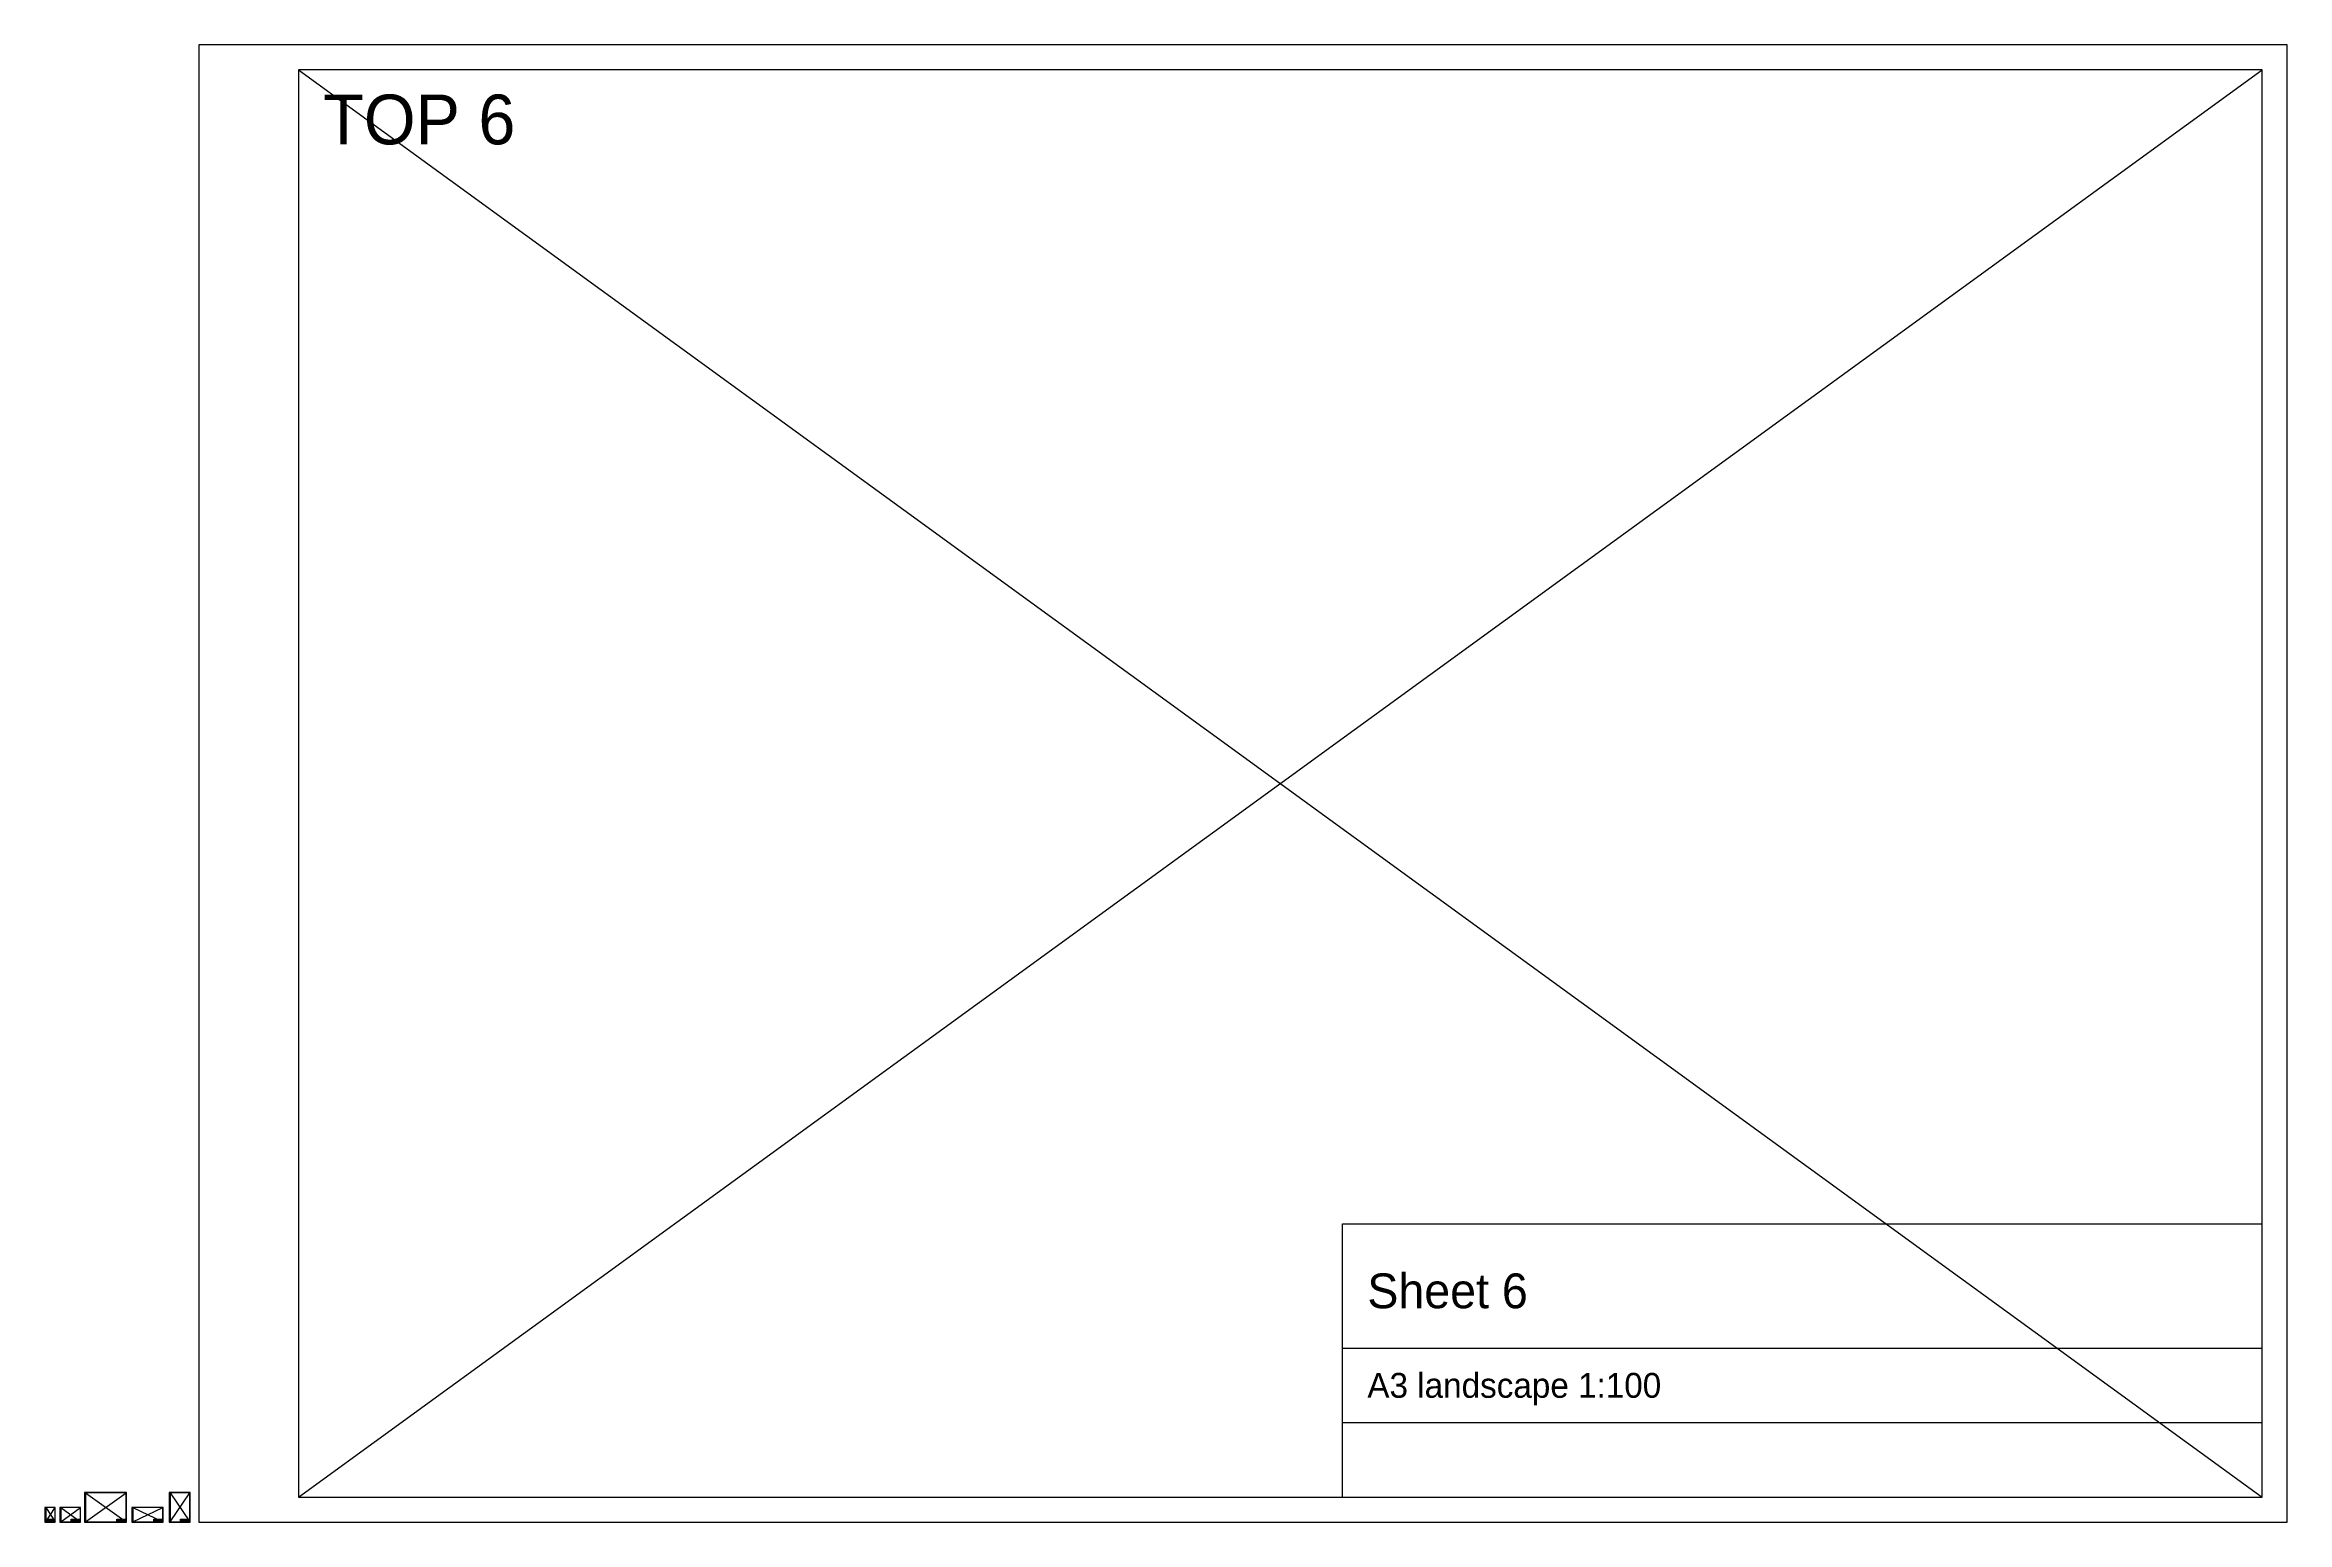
# Model space of a CAD drawing. Extents: x 0 to 45100, y 0 to 29700.
import ezdxf

# ---------------------------------------------------------------- set-up
doc = ezdxf.new("R2010")
doc.units = 0

msp = doc.modelspace()

# ---------------------------------------------------------------- linework, layer by layer
for p, q in [((5100, 500), (44600, 29200)), ((5100, 29200), (44600, 500)), ((26100, 6000), (44600, 6000)), ((26100, 500), (26100, 6000)), ((26100, 3500), (44600, 3500)), ((26100, 2000), (44600, 2000)), ((820, 5), (1636, 589)), ((820, 589), (1636, 5)), ((2520, 5), (2915, 589)), ((2520, 589), (2915, 5)), ((26100, 500), (44600, 500)), ((20, 5), (205, 292)), ((20, 292), (205, 5)), ((20, 60), (205, 60)), ((20, 5), (20, 60)), ((20, 35), (205, 35)), ((20, 20), (205, 20)), ((20, 5), (205, 5)), ((320, 5), (715, 292)), ((320, 292), (715, 5)), ((530, 60), (715, 60)), ((530, 5), (530, 60)), ((530, 35), (715, 35)), ((530, 20), (715, 20)), ((530, 5), (715, 5)), ((1451, 60), (1636, 60)), ((1451, 5), (1451, 60)), ((1451, 35), (1636, 35)), ((1451, 20), (1636, 20)), ((1451, 5), (1636, 5)), ((1770, 5), (2375, 292)), ((1770, 292), (2375, 5)), ((2190, 60), (2375, 60)), ((2190, 5), (2190, 60)), ((2190, 35), (2375, 35)), ((2190, 20), (2375, 20)), ((2190, 5), (2375, 5)), ((2730, 60), (2915, 60)), ((2730, 5), (2730, 60)), ((2730, 35), (2915, 35)), ((2730, 20), (2915, 20)), ((2730, 5), (2915, 5))]:
    msp.add_line(p, q)
at = {"layer": 'RAMKA'}
for points in [[(3100, 0), (45100, 0), (45100, 29700), (3100, 29700)], [(5100, 500), (44600, 500), (44600, 29200), (5100, 29200)], [(800, 0), (1641, 0), (1641, 594), (800, 594)], [(820, 5), (1636, 5), (1636, 589), (820, 589)], [(2500, 0), (2920, 0), (2920, 594), (2500, 594)], [(2520, 5), (2915, 5), (2915, 589), (2520, 589)], [(0, 0), (210, 0), (210, 297), (0, 297)], [(20, 5), (205, 5), (205, 292), (20, 292)], [(300, 0), (720, 0), (720, 297), (300, 297)], [(320, 5), (715, 5), (715, 292), (320, 292)], [(1750, 0), (2380, 0), (2380, 297), (1750, 297)], [(1770, 5), (2375, 5), (2375, 292), (1770, 292)]]:
    msp.add_lwpolyline(points, close=True, dxfattribs=at)

# ---------------------------------------------------------------- texts
for s, height, p in [('TOP 6', 1000, (5600, 27700)), ('Sheet 6', 700, (26600, 4300)), ('A3 landscape 1:100', 500, (26600, 2500)), ('TOP 3', 10, (825, 574)), ('TOP 5', 10, (2525, 574)), ('TOP 1', 10, (25, 277)), ('Sheet 1', 7, (25, 43)), ('A4 portrait 1:1', 5, (25, 25)), ('TOP 2', 10, (325, 277)), ('Sheet 2', 7, (535, 43)), ('A3 landscape 1:1', 5, (535, 25)), ('Sheet 3', 7, (1456, 43)), ('A1 landscape 1:1', 5, (1456, 25)), ('TOP 4', 10, (1775, 277)), ('Sheet 4', 7, (2195, 43)), ('A4x3 630x297 1:1 (crop)', 5, (2195, 25)), ('Sheet 5', 7, (2735, 43)), ('A2 portrait 1:1', 5, (2735, 25))]:
    msp.add_text(s, height=height).set_placement(p)

doc.saveas('drawing.dxf')
